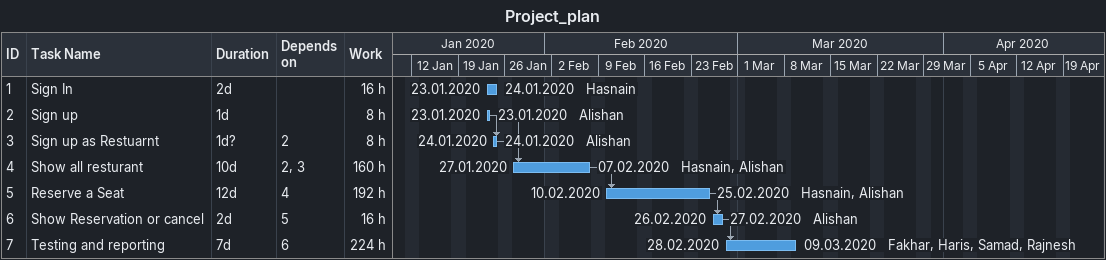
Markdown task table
Project_plan

| ID | Task | Duration | Start | Finish | Predecessors | Resources | Work (h) |
|---|---|---|---|---|---|---|---|
| 1 | Sign In | 2d | 2020-01-23 | 2020-01-24 |  | Hasnain | 16 |
| 2 | Sign up | 1d | 2020-01-23 | 2020-01-23 |  | Alishan | 8 |
| 3 | Sign up as Restuarnt | 1d? | 2020-01-24 | 2020-01-24 | 2 | Alishan | 8 |
| 4 | Show all resturant | 10d | 2020-01-27 | 2020-02-07 | 2, 3 | Hasnain, Alishan | 160 |
| 5 | Reserve a Seat | 12d | 2020-02-10 | 2020-02-25 | 4 | Hasnain, Alishan | 192 |
| 6 | Show Reservation or cancel | 2d | 2020-02-26 | 2020-02-27 | 5 | Alishan | 16 |
| 7 | Testing and reporting | 7d | 2020-02-28 | 2020-03-09 | 6 | Fakhar, Haris, Samad, Rajnesh | 224 |
